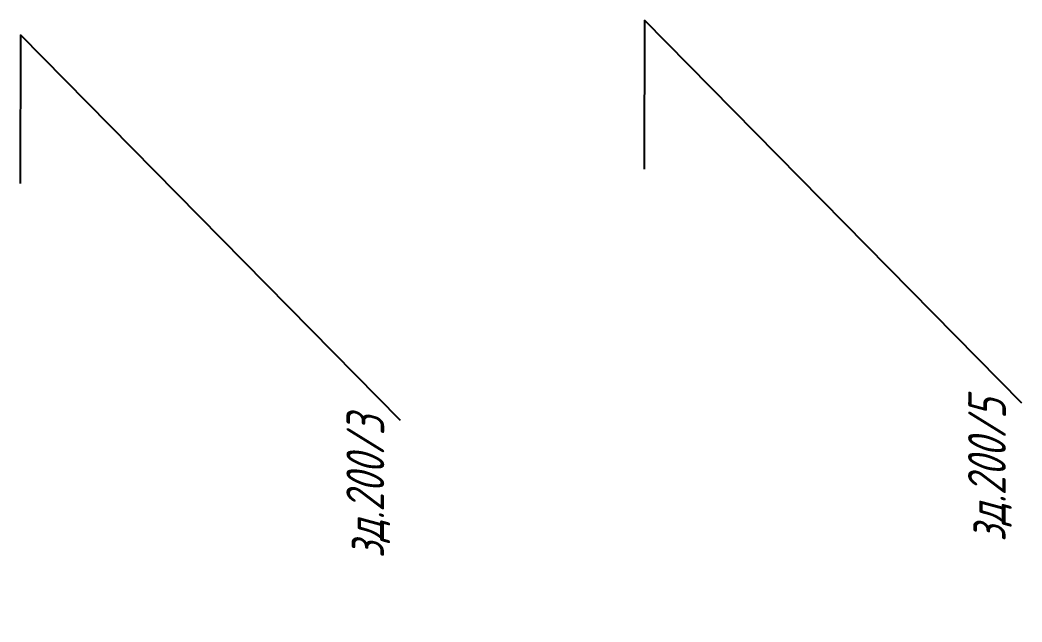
# Model space of a CAD drawing. Header units: millimetres. Extents: x 11147 to 17246, y -744 to 6547.
# Drawn here: x 11147 to 13773, y -744 to 832 of the extents above; entities that cross this region are included whole.
import ezdxf
from ezdxf import colors
from ezdxf.entities.mleader import LeaderData, LeaderLine
from ezdxf.math import Vec2, Vec3

# ---------------------------------------------------------------- set-up
doc = ezdxf.new("R2010")
doc.units = ezdxf.units.MM
doc.layers.add('Линия выноска', color=137, linetype='Continuous', lineweight=20)
doc.styles.add('Simplex', font='simplex.shx', dxfattribs={"width": 0.7, "oblique": 15})

# ---------------------------------------------------------------- blocks, each defined once
blk = doc.blocks.new('_None')

msp = doc.modelspace()

# ---------------------------------------------------------------- leaders
at = {"layer": 'Линия выноска', "lineweight": 20}
ml = msp.add_multileader_mtext('Standard', dxfattribs=at)
ml.set_content('зд.200/5', color=2, style='Simplex')
ml.set_leader_properties()
ml.set_arrow_properties(name='NONE')
ml.build(insert=Vec2(0, 0))
ml.multileader.update_dxf_attribs({"text_left_attachment_type": 6, "text_right_attachment_type": 6, "dogleg_length": 0, "arrow_head_size": 17.64})
ctx = ml.context
ctx.base_point, ctx.char_height, ctx.arrow_head_size, ctx.landing_gap_size, ctx.plane_origin, ctx.plane_x_axis, ctx.plane_y_axis = Vec3(12782.24343, 340.46995), 99, 17.64, 8.82, Vec3(13819.94642, 239.44191), Vec3(0.002081194, 0.9999978343), Vec3(-0.9999978343, 0.002081194)
ctx.left_attachment, ctx.right_attachment, ctx.text_align_type = 6, 6, 2
notes = []
notes.append((ctx, [(1, (1, 1, 0), (12783.26676, 832.17267), (-1, 0), 0, [(0, [(13772.54652, -171.63186)], 0, [])])]))
ctx.mtext.insert, ctx.mtext.text_direction, ctx.mtext.rotation, ctx.mtext.alignment, ctx.mtext.flow_direction = Vec3(13631.58626, -159.77696), Vec3(0.002081194, 0.9999978343), 1.5687151313, 3, 5
ml = msp.add_multileader_mtext('Standard', dxfattribs=at)
ml.set_content('зд.200/3', color=2, style='Simplex')
ml.set_leader_properties()
ml.set_arrow_properties(name='NONE')
ml.build(insert=Vec2(0, 0))
ml.multileader.update_dxf_attribs({"text_left_attachment_type": 6, "text_right_attachment_type": 6, "dogleg_length": 0, "arrow_head_size": 17.64})
ctx = ml.context
ctx.base_point, ctx.char_height, ctx.arrow_head_size, ctx.landing_gap_size, ctx.plane_origin, ctx.plane_x_axis, ctx.plane_y_axis = Vec3(11146.58444, 298.87303), 99, 17.64, 8.82, Vec3(12190.8737, 194.545), Vec3(0.002081194, 0.9999978343), Vec3(-0.9999978343, 0.002081194)
ctx.left_attachment, ctx.right_attachment, ctx.text_align_type = 6, 6, 2
notes.append((ctx, [(1, (1, 1, 0), (11147.61464, 793.87573), (-1, 0), 0, [(0, [(12143.47379, -216.52877)], 0, [])])]))
ctx.mtext.insert, ctx.mtext.text_direction, ctx.mtext.rotation, ctx.mtext.alignment, ctx.mtext.flow_direction = Vec3(12002.51354, -204.67387), Vec3(0.002081194, 0.9999978343), 1.5687151313, 3, 5
for ctx, leaders in notes:
    for number, flags, end, landing, length, lines in leaders:
        leader = LeaderData()
        leader.index, (leader.has_last_leader_line, leader.has_dogleg_vector, leader.attachment_direction) = number, flags
        leader.last_leader_point, leader.dogleg_vector, leader.dogleg_length = Vec3(end), Vec3(landing), length
        for number, points, colour, breaks in lines:
            line = LeaderLine()
            line.index, line.vertices, line.color, line.breaks = number, Vec3.list(points), colors.encode_raw_color(colour), breaks
            leader.lines.append(line)
        ctx.leaders.append(leader)

doc.saveas('drawing.dxf')
